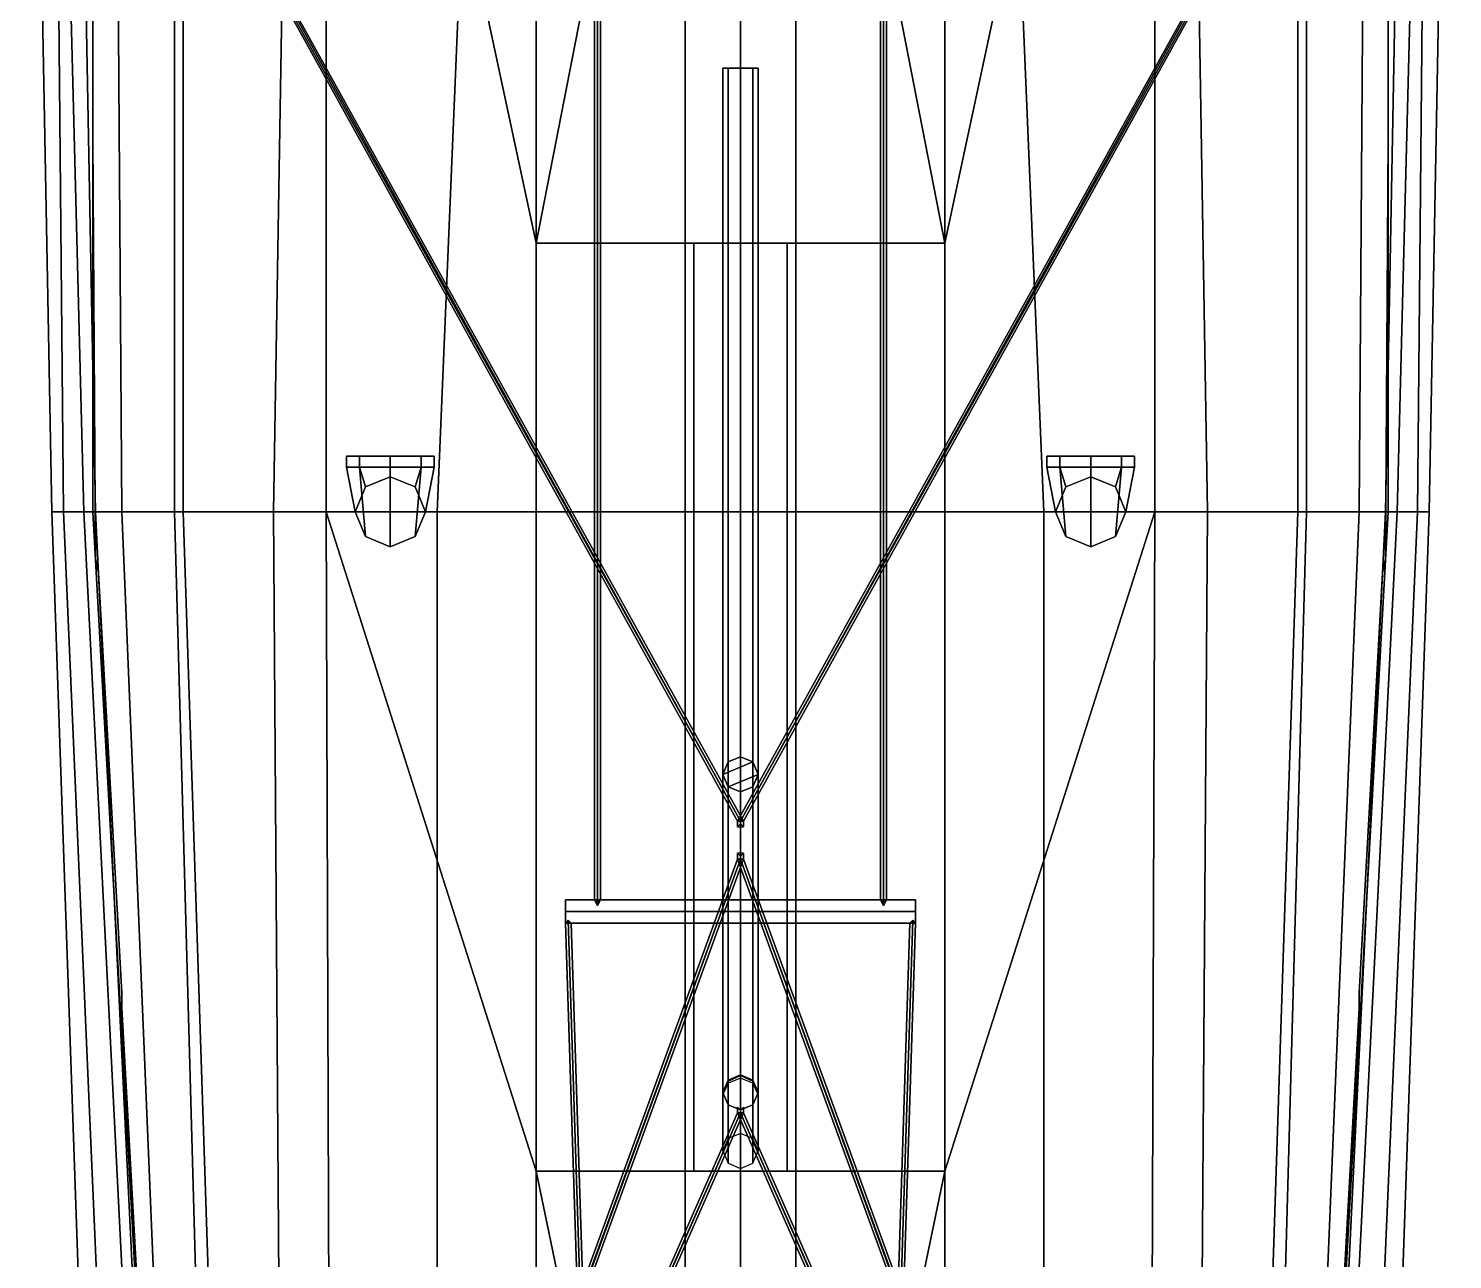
# Model space of a CAD drawing. Header units: millimetres. Extents: x -2.4 to 2.4, y -20 to 53.1.
# Drawn here: x -2.44 to 2.44, y -2.302 to 1.916 of the extents above; entities that cross this region are included whole.
import ezdxf

# ---------------------------------------------------------------- set-up
doc = ezdxf.new("R2010")
doc.units = ezdxf.units.MM
doc.layers.add('railings', color=6, linetype='Continuous')
doc.layers.add('superstructure', color=3, linetype='Continuous')

msp = doc.modelspace()

# ---------------------------------------------------------------- linework, layer by layer
for points in [[(-2.44, 4.54, 0.71), (-2.36, 4.54, 0.2), (-2.25, 0.26, 0.2), (-2.36, 0.26, 0.92)], [(-2.44, 4.54, 1.18), (-2.44, 4.54, 0.71), (-2.36, 0.26, 0.92), (-2.36, 0.26, 1.27)], [(-2.36, 4.54, 1.35), (-2.44, 4.54, 1.18), (-2.36, 0.26, 1.27), (-2.32, 0.26, 1.35)], [(-2.22, 4.54, 1.47), (-2.36, 4.54, 1.35), (-2.32, 0.26, 1.35), (-2.22, 0.26, 1.47)], [(-2.36, 4.54, 0.2), (-2.29, 4.54), (-2.21, 0.26), (-2.25, 0.26, 0.2)], [(-2.29, 4.54), (-2.15, 4.54, -0.27), (-2.12, 0.26, -0.27), (-2.21, 0.26)], [(-2.15, 4.54, -0.27), (-1.94, 4.54, -0.49), (-1.94, 0.26, -0.49), (-2.12, 0.26, -0.27)], [(-1.94, 4.54, -0.49), (-1.53, 4.54, -0.71), (-1.6, 0.26, -0.71), (-1.94, 0.26, -0.49)], [(-1.53, 4.54, -0.71), (-0.86, 4.54, -0.9), (-1.04, 0.26, -0.9), (-1.6, 0.26, -0.71)], [(-0.86, 4.54, -0.9), (-0.19, 4.54, -0.99), (-0.19, 0.26, -0.99), (-1.04, 0.26, -0.9)], [(-0.19, 4.54, -0.99), (0, 4.54, -0.99), (0, 0.26, -0.99), (-0.19, 0.26, -0.99)], [(0.19, 0.26, -0.99), (0, 0.26, -0.99), (0, 4.54, -0.99), (0.19, 4.54, -0.99)], [(1.04, 0.26, -0.9), (0.19, 0.26, -0.99), (0.19, 4.54, -0.99), (0.86, 4.54, -0.9)], [(1.6, 0.26, -0.71), (1.04, 0.26, -0.9), (0.86, 4.54, -0.9), (1.53, 4.54, -0.71)], [(1.94, 0.26, -0.49), (1.6, 0.26, -0.71), (1.53, 4.54, -0.71), (1.94, 4.54, -0.49)], [(2.12, 0.26, -0.27), (1.94, 0.26, -0.49), (1.94, 4.54, -0.49), (2.15, 4.54, -0.27)], [(2.21, 0.26), (2.12, 0.26, -0.27), (2.15, 4.54, -0.27), (2.29, 4.54)], [(2.25, 0.26, 0.2), (2.21, 0.26), (2.29, 4.54), (2.36, 4.54, 0.2)], [(2.22, 0.26, 1.47), (2.32, 0.26, 1.35), (2.36, 4.54, 1.35), (2.22, 4.54, 1.47)], [(2.36, 0.26, 0.92), (2.25, 0.26, 0.2), (2.36, 4.54, 0.2), (2.44, 4.54, 0.71)], [(2.32, 0.26, 1.35), (2.36, 0.26, 1.27), (2.44, 4.54, 1.18), (2.36, 4.54, 1.35)], [(2.36, 0.26, 1.27), (2.36, 0.26, 0.92), (2.44, 4.54, 0.71), (2.44, 4.54, 1.18)], [(-2.32, 0.26, 1.35), (-2.36, 0.26, 1.27), (-2.16, -5.51, 1.36), (-2.07, -5.51, 1.51)], [(-2.36, 0.26, 0.92), (-2.25, 0.26, 0.2), (-1.96, -5.51, 0.2), (-2.16, -5.51, 1.27)], [(-2.36, 0.26, 1.27), (-2.36, 0.26, 0.92), (-2.16, -5.51, 1.27), (-2.16, -5.51, 1.36)], [(-2.22, 0.26, 1.47), (-2.32, 0.26, 1.35), (-2.07, -5.51, 1.51), (-1.9, -5.51, 1.59)], [(-2.25, 0.26, 0.2), (-2.21, 0.26), (-1.93, -5.51), (-1.96, -5.51, 0.2)], [(-2.21, 0.26), (-2.12, 0.26, -0.27), (-1.88, -5.51, -0.27), (-1.93, -5.51)], [(-2.12, 0.26, -0.27), (-1.94, 0.26, -0.49), (-1.78, -5.51, -0.49), (-1.88, -5.51, -0.27)], [(-1.94, 0.26, -0.49), (-1.6, 0.26, -0.71), (-1.56, -5.51, -0.71), (-1.78, -5.51, -0.49)], [(-1.6, 0.26, -0.71), (-1.04, 0.26, -0.9), (-1.04, -5.51, -0.9), (-1.56, -5.51, -0.71)], [(-1.04, 0.26, -0.9), (-0.19, 0.26, -0.99), (-0.19, -5.51, -0.99), (-1.04, -5.51, -0.9)], [(-0.19, 0.26, -0.99), (0, 0.26, -0.99), (0, -5.51, -0.99), (-0.19, -5.51, -0.99)], [(0.19, -5.51, -0.99), (0, -5.51, -0.99), (0, 0.26, -0.99), (0.19, 0.26, -0.99)], [(1.04, -5.51, -0.9), (0.19, -5.51, -0.99), (0.19, 0.26, -0.99), (1.04, 0.26, -0.9)], [(1.56, -5.51, -0.71), (1.04, -5.51, -0.9), (1.04, 0.26, -0.9), (1.6, 0.26, -0.71)], [(1.78, -5.51, -0.49), (1.56, -5.51, -0.71), (1.6, 0.26, -0.71), (1.94, 0.26, -0.49)], [(1.88, -5.51, -0.27), (1.78, -5.51, -0.49), (1.94, 0.26, -0.49), (2.12, 0.26, -0.27)], [(1.93, -5.51), (1.88, -5.51, -0.27), (2.12, 0.26, -0.27), (2.21, 0.26)], [(1.9, -5.51, 1.59), (2.07, -5.51, 1.51), (2.32, 0.26, 1.35), (2.22, 0.26, 1.47)], [(1.96, -5.51, 0.2), (1.93, -5.51), (2.21, 0.26), (2.25, 0.26, 0.2)], [(2.16, -5.51, 1.27), (1.96, -5.51, 0.2), (2.25, 0.26, 0.2), (2.36, 0.26, 0.92)], [(2.07, -5.51, 1.51), (2.16, -5.51, 1.36), (2.36, 0.26, 1.27), (2.32, 0.26, 1.35)], [(2.16, -5.51, 1.36), (2.16, -5.51, 1.27), (2.36, 0.26, 0.92), (2.36, 0.26, 1.27)]]:
    msp.add_3dface(points)
at = {"color": 2}
for points in [[(-1.91, 4.54, 1.59), (-2.22, 4.54, 1.47), (-2.22, 0.26, 1.47), (-1.91, 0.26, 1.59)], [(-1.42, 4.54, 1.66), (-1.91, 4.54, 1.59), (-1.91, 0.26, 1.59), (-1.42, 0.26, 1.69)], [(-0.7, 1.18, 1.7314), (-1.42, 4.54, 1.66), (-1.42, 0.26, 1.69), (-0.7, 0.26, 1.74)], [(-0.7, 2.81, 1.7162), (-1.42, 4.54, 1.66), (-0.7, 1.18, 1.7314)], [(0.7, 0.26, 1.74), (1.42, 0.26, 1.69), (1.42, 4.54, 1.66), (0.7, 1.18, 1.7314)], [(0.7, 1.18, 1.7314), (1.42, 4.54, 1.66), (0.7, 2.81, 1.7162)], [(1.42, 0.26, 1.69), (1.91, 0.26, 1.59), (1.91, 4.54, 1.59), (1.42, 4.54, 1.66)], [(1.91, 0.26, 1.59), (2.22, 0.26, 1.47), (2.22, 4.54, 1.47), (1.91, 4.54, 1.59)], [(-0.48, 2.31, 1.7208), (-0.7, 2.81, 1.7162), (-0.7, 1.18, 1.7314)], [(0.7, 1.18, 1.7314), (0.7, 2.81, 1.7162), (0.48, 2.31, 1.7208)], [(0.48, 2.31, 1.7208), (-0.48, 2.31, 1.7208), (-0.7, 1.18, 1.7314), (0.7, 1.18, 1.7314)], [(-1.91, 0.26, 1.59), (-2.22, 0.26, 1.47), (-1.9, -5.51, 1.59), (-1.72, -5.51, 1.66)], [(-1.42, 0.26, 1.69), (-1.91, 0.26, 1.59), (-1.72, -5.51, 1.66), (-1.4, -5.51, 1.74)], [(-0.7, -2, 1.7713), (-1.42, 0.26, 1.69), (-1.4, -5.51, 1.74), (-0.7, -3.98, 1.7988)], [(-0.7, 0.26, 1.74), (-1.42, 0.26, 1.69), (-1.42, 0.26, 1.69), (-0.7, -2, 1.7713)], [(0.7, -3.98, 1.7988), (1.4, -5.51, 1.74), (1.42, 0.26, 1.69), (0.7, -2, 1.7713)], [(1.42, 0.26, 1.69), (0.7, 0.26, 1.74), (0.7, 0.26, 1.74), (0.7, -2, 1.7713)], [(1.4, -5.51, 1.74), (1.72, -5.51, 1.66), (1.91, 0.26, 1.59), (1.42, 0.26, 1.69)], [(1.72, -5.51, 1.66), (1.9, -5.51, 1.59), (2.22, 0.26, 1.47), (1.91, 0.26, 1.59)], [(-0.7, -2, 1.7713), (-0.7, -2, 1.7713), (-0.7, -3.98, 1.7988), (-0.35, -3.69, 1.7948)], [(0.7, -2, 1.7713), (-0.7, -2, 1.7713), (-0.35, -3.69, 1.7948), (0.35, -3.69, 1.7948)], [(0.35, -3.69, 1.7948), (0.7, -3.98, 1.7988), (0.7, -2, 1.7713)]]:
    msp.add_3dface(points, dxfattribs=at)
at = {"layer": 'railings'}
for points in [[(-2.22, 3.03, 2.23), (-2.22, 1.59, 2.23), (-2.22, 1.59, 2.28), (-2.22, 3.03, 2.28)], [(-2.22, 3.03, 2.28), (-2.22, 1.59, 2.28), (-2.22, 1.59, 2.23), (-2.22, 3.03, 2.23)], [(-2.22, 3.03, 1.98), (-2.22, 1.59, 1.98), (-2.22, 1.59, 1.93), (-2.22, 3.03, 1.93)], [(-2.22, 3.03, 1.93), (-2.22, 1.59, 1.93), (-2.22, 1.59, 1.98), (-2.22, 3.03, 1.98)], [(2.22, 3.03, 1.93), (2.22, 1.59, 1.93), (2.22, 1.59, 1.98), (2.22, 3.03, 1.98)], [(2.22, 3.03, 1.98), (2.22, 1.59, 1.98), (2.22, 1.59, 1.93), (2.22, 3.03, 1.93)], [(2.22, 3.03, 2.28), (2.22, 1.59, 2.28), (2.22, 1.59, 2.23), (2.22, 3.03, 2.23)], [(2.22, 3.03, 2.23), (2.22, 1.59, 2.23), (2.22, 1.59, 2.28), (2.22, 3.03, 2.28)], [(-2.22, 1.59, 2.28), (-2.22, 1.59, 1.47), (-2.22, 1.54, 1.47), (-2.22, 1.54, 2.28)], [(-2.22, 1.54, 2.28), (-2.22, 1.54, 1.47), (-2.22, 1.59, 1.47), (-2.22, 1.59, 2.28)], [(2.22, 1.54, 2.28), (2.22, 1.54, 1.47), (2.22, 1.59, 1.47), (2.22, 1.59, 2.28)], [(2.22, 1.59, 2.28), (2.22, 1.59, 1.47), (2.22, 1.54, 1.47), (2.22, 1.54, 2.28)], [(-2.22, 1.54, 2.28), (-2.21, 0.1, 2.28), (-2.21, 0.1, 2.23), (-2.22, 1.54, 2.23)], [(-2.22, 1.54, 2.23), (-2.21, 0.1, 2.23), (-2.21, 0.1, 2.28), (-2.22, 1.54, 2.28)], [(-2.22, 1.54, 1.98), (-2.21, 0.1, 1.98), (-2.21, 0.1, 1.93), (-2.22, 1.54, 1.93)], [(-2.22, 1.54, 1.93), (-2.21, 0.1, 1.93), (-2.21, 0.1, 1.98), (-2.22, 1.54, 1.98)], [(2.22, 1.54, 1.93), (2.21, 0.1, 1.93), (2.21, 0.1, 1.98), (2.22, 1.54, 1.98)], [(2.22, 1.54, 1.98), (2.21, 0.1, 1.98), (2.21, 0.1, 1.93), (2.22, 1.54, 1.93)], [(2.22, 1.54, 2.28), (2.21, 0.1, 2.28), (2.21, 0.1, 2.23), (2.22, 1.54, 2.23)], [(2.22, 1.54, 2.23), (2.21, 0.1, 2.23), (2.21, 0.1, 2.28), (2.22, 1.54, 2.28)], [(-2.2, 0.05, 2.28), (-2.2, 0.05, 1.47), (-2.21, 0.1, 1.47), (-2.21, 0.1, 2.28)], [(-2.21, 0.1, 2.28), (-2.21, 0.1, 1.47), (-2.2, 0.05, 1.47), (-2.2, 0.05, 2.28)], [(2.2, 0.05, 2.28), (2.2, 0.05, 1.47), (2.21, 0.1, 1.47), (2.21, 0.1, 2.28)], [(2.21, 0.1, 2.28), (2.21, 0.1, 1.47), (2.2, 0.05, 1.47), (2.2, 0.05, 2.28)], [(-2.2, 0.05, 2.28), (-2.12, -1.39, 2.31), (-2.12, -1.39, 2.26), (-2.2, 0.05, 2.23)], [(-2.2, 0.05, 2.23), (-2.12, -1.39, 2.26), (-2.12, -1.39, 2.31), (-2.2, 0.05, 2.28)], [(-2.2, 0.05, 1.93), (-2.12, -1.39, 1.96), (-2.12, -1.39, 2.01), (-2.2, 0.05, 1.98)], [(-2.2, 0.05, 1.98), (-2.12, -1.39, 2.01), (-2.12, -1.39, 1.96), (-2.2, 0.05, 1.93)], [(2.2, 0.05, 1.98), (2.12, -1.39, 2.01), (2.12, -1.39, 1.96), (2.2, 0.05, 1.93)], [(2.2, 0.05, 1.93), (2.12, -1.39, 1.96), (2.12, -1.39, 2.01), (2.2, 0.05, 1.98)], [(2.2, 0.05, 2.23), (2.12, -1.39, 2.26), (2.12, -1.39, 2.31), (2.2, 0.05, 2.28)], [(2.2, 0.05, 2.28), (2.12, -1.39, 2.31), (2.12, -1.39, 2.26), (2.2, 0.05, 2.23)], [(-2.12, -1.44, 2.31), (-2.12, -1.44, 1.5), (-2.12, -1.39, 1.5), (-2.12, -1.39, 2.31)], [(-2.12, -1.39, 2.31), (-2.12, -1.39, 1.5), (-2.12, -1.44, 1.5), (-2.12, -1.44, 2.31)], [(2.12, -1.44, 2.31), (2.12, -1.44, 1.5), (2.12, -1.39, 1.5), (2.12, -1.39, 2.31)], [(2.12, -1.39, 2.31), (2.12, -1.39, 1.5), (2.12, -1.44, 1.5), (2.12, -1.44, 2.31)], [(-2.12, -1.44, 2.26), (-2.02, -3.25, 2.3), (-2.02, -3.25, 2.35), (-2.12, -1.44, 2.31)], [(-2.12, -1.44, 2.31), (-2.02, -3.25, 2.35), (-2.02, -3.25, 2.3), (-2.12, -1.44, 2.26)], [(-2.12, -1.44, 2.01), (-2.02, -3.25, 2.05), (-2.02, -3.25, 2), (-2.12, -1.44, 1.96)], [(-2.12, -1.44, 1.96), (-2.02, -3.25, 2), (-2.02, -3.25, 2.05), (-2.12, -1.44, 2.01)], [(2.12, -1.44, 1.96), (2.02, -3.25, 2), (2.02, -3.25, 2.05), (2.12, -1.44, 2.01)], [(2.12, -1.44, 2.01), (2.02, -3.25, 2.05), (2.02, -3.25, 2), (2.12, -1.44, 1.96)], [(2.12, -1.44, 2.31), (2.02, -3.25, 2.35), (2.02, -3.25, 2.3), (2.12, -1.44, 2.26)], [(2.12, -1.44, 2.26), (2.02, -3.25, 2.3), (2.02, -3.25, 2.35), (2.12, -1.44, 2.31)]]:
    msp.add_3dface(points, dxfattribs=at)
at = {"layer": 'superstructure'}
for points in [[(-0.49, 19.61, 4.49), (-0.5, 19.62, 4.48), (-0.5, -1.07, 7.4), (-0.49, -1.08, 7.41)], [(-0.5, 19.62, 4.48), (-0.49, 19.61, 4.47), (-0.49, -1.09, 7.38), (-0.5, -1.07, 7.4)], [(0.5, 19.62, 4.48), (0.49, 19.61, 4.49), (0.49, -1.08, 7.41), (0.5, -1.07, 7.4)], [(0.49, 19.61, 4.47), (0.5, 19.62, 4.48), (0.5, -1.07, 7.4), (0.49, -1.09, 7.38)], [(-0.48, 19.6, 4.48), (-0.49, 19.61, 4.49), (-0.49, -1.08, 7.41), (-0.48, -1.07, 7.4)], [(-0.49, 19.61, 4.47), (-0.48, 19.6, 4.48), (-0.48, -1.07, 7.4), (-0.49, -1.09, 7.38)], [(0.49, 19.61, 4.49), (0.48, 19.6, 4.48), (0.48, -1.07, 7.4), (0.49, -1.08, 7.41)], [(0.48, 19.6, 4.48), (0.49, 19.61, 4.47), (0.49, -1.09, 7.38), (0.48, -1.07, 7.4)], [(-0.01, -0.8, 8.5), (0, -0.8, 8.51), (-2.2, 3.18, 1.73), (-2.21, 3.17, 1.73)], [(0, -0.8, 8.51), (0.01, -0.8, 8.5), (-2.19, 3.17, 1.73), (-2.2, 3.18, 1.73)], [(-0.01, -0.8, 8.5), (0, -0.8, 8.51), (2.2, 3.18, 1.73), (2.19, 3.17, 1.73)], [(0, -0.8, 8.51), (0.01, -0.8, 8.5), (2.21, 3.17, 1.73), (2.2, 3.18, 1.73)], [(0, -0.8, 8.49), (-0.01, -0.8, 8.5), (-2.21, 3.17, 1.73), (-2.2, 3.16, 1.73)], [(0.01, -0.8, 8.5), (0, -0.8, 8.49), (-2.2, 3.16, 1.73), (-2.19, 3.17, 1.73)], [(0, -0.8, 8.49), (-0.01, -0.8, 8.5), (2.19, 3.17, 1.73), (2.2, 3.16, 1.73)], [(0.01, -0.8, 8.5), (0, -0.8, 8.49), (2.2, 3.16, 1.73), (2.21, 3.17, 1.73)], [(-0.0424, -1.6975, 4.4976), (-0.06, -1.7367, 4.54), (-0.06, 1.78, 4.54), (-0.0424, 1.78, 4.4976)], [(-0.06, -1.7367, 4.54), (-0.0424, -1.6911, 4.5824), (-0.0424, 1.78, 4.5824), (-0.06, 1.78, 4.54)], [(-0.0424, 1.78, 4.5824), (0, 1.78, 4.6), (0.0424, 1.78, 4.5824), (-0.06, 1.78, 4.54)], [(-0.06, 1.78, 4.54), (0.0424, 1.78, 4.5824), (0.06, 1.78, 4.54), (-0.0424, 1.78, 4.4976)], [(0, -1.6812, 4.48), (-0.0424, -1.6975, 4.4976), (-0.0424, 1.78, 4.4976), (0, 1.78, 4.48)], [(-0.0424, -1.6911, 4.5824), (0, -1.6722, 4.6), (0, 1.78, 4.6), (-0.0424, 1.78, 4.5824)], [(-0.0424, 1.78, 4.4976), (0.06, 1.78, 4.54), (0.0424, 1.78, 4.4976), (0, 1.78, 4.48)], [(0.0424, -1.6975, 4.4976), (0, -1.6812, 4.48), (0, 1.78, 4.48), (0.0424, 1.78, 4.4976)], [(0, -1.6722, 4.6), (0.0424, -1.6911, 4.5824), (0.0424, 1.78, 4.5824), (0, 1.78, 4.6)], [(0.06, -1.7367, 4.54), (0.0424, -1.6975, 4.4976), (0.0424, 1.78, 4.4976), (0.06, 1.78, 4.54)], [(0.0424, -1.6911, 4.5824), (0.06, -1.7367, 4.54), (0.06, 1.78, 4.54), (0.0424, 1.78, 4.5824)], [(-0.7, 1.18, 1.81), (-0.7, 0.26, 1.81), (-0.16, 0.26, 1.95), (-0.16, 1.18, 1.95)], [(0.16, 1.18, 1.95), (0.7, 1.18, 1.81), (-0.7, 1.18, 1.81), (-0.16, 1.18, 1.95)], [(-0.7, 1.18, 1.7314), (-0.7, 0.26, 1.74), (-0.7, 0.26, 1.81), (-0.7, 1.18, 1.81)], [(0.7, 1.18, 1.81), (0.7, 1.18, 1.7314), (-0.7, 1.18, 1.7314), (-0.7, 1.18, 1.81)], [(-0.16, 1.18, 1.95), (-0.16, 0.26, 1.95), (0.16, 0.26, 1.95), (0.16, 1.18, 1.95)], [(0.16, 0.26, 1.95), (0.7, 0.26, 1.81), (0.7, 1.18, 1.81), (0.16, 1.18, 1.95)], [(0.7, 0.26, 1.81), (0.7, 0.26, 1.74), (0.7, 1.18, 1.7314), (0.7, 1.18, 1.81)], [(-1.3061, 0.4125, 2.4139), (-1.35, 0.4125, 2.52), (-1.35, 0.45, 2.52), (-1.3061, 0.45, 2.4139)], [(-1.35, 0.4125, 2.52), (-1.3061, 0.4125, 2.6261), (-1.3061, 0.45, 2.6261), (-1.35, 0.45, 2.52)], [(-1.35, 0.45, 2.52), (-1.3061, 0.45, 2.6261), (-1.2, 0.45, 2.67), (-1.3061, 0.45, 2.4139)], [(-1.3061, 0.4125, 2.6261), (-1.2, 0.4125, 2.67), (-1.2, 0.45, 2.67), (-1.3061, 0.45, 2.6261)], [(-1.2, 0.4125, 2.37), (-1.3061, 0.4125, 2.4139), (-1.3061, 0.45, 2.4139), (-1.2, 0.45, 2.37)], [(-1.3061, 0.45, 2.4139), (-1.2, 0.45, 2.67), (-1.0939, 0.45, 2.6261), (-1.2, 0.45, 2.37)], [(-1.2, 0.4125, 2.67), (-1.0939, 0.4125, 2.6261), (-1.0939, 0.45, 2.6261), (-1.2, 0.45, 2.67)], [(-1.0939, 0.4125, 2.4139), (-1.2, 0.4125, 2.37), (-1.2, 0.45, 2.37), (-1.0939, 0.45, 2.4139)], [(-1.2, 0.45, 2.37), (-1.0939, 0.45, 2.6261), (-1.05, 0.45, 2.52), (-1.0939, 0.45, 2.4139)], [(-1.05, 0.4125, 2.52), (-1.0939, 0.4125, 2.4139), (-1.0939, 0.45, 2.4139), (-1.05, 0.45, 2.52)], [(-1.0939, 0.4125, 2.6261), (-1.05, 0.4125, 2.52), (-1.05, 0.45, 2.52), (-1.0939, 0.45, 2.6261)], [(1.05, 0.45, 2.52), (1.0939, 0.45, 2.6261), (1.2, 0.45, 2.67), (1.0939, 0.45, 2.4139)], [(1.05, 0.4125, 2.52), (1.0939, 0.4125, 2.6261), (1.0939, 0.45, 2.6261), (1.05, 0.45, 2.52)], [(1.0939, 0.4125, 2.4139), (1.05, 0.4125, 2.52), (1.05, 0.45, 2.52), (1.0939, 0.45, 2.4139)], [(1.0939, 0.45, 2.4139), (1.2, 0.45, 2.67), (1.3061, 0.45, 2.6261), (1.2, 0.45, 2.37)], [(1.2, 0.4125, 2.37), (1.0939, 0.4125, 2.4139), (1.0939, 0.45, 2.4139), (1.2, 0.45, 2.37)], [(1.0939, 0.4125, 2.6261), (1.2, 0.4125, 2.67), (1.2, 0.45, 2.67), (1.0939, 0.45, 2.6261)], [(1.2, 0.45, 2.37), (1.3061, 0.45, 2.6261), (1.35, 0.45, 2.52), (1.3061, 0.45, 2.4139)], [(1.3061, 0.4125, 2.4139), (1.2, 0.4125, 2.37), (1.2, 0.45, 2.37), (1.3061, 0.45, 2.4139)], [(1.2, 0.4125, 2.67), (1.3061, 0.4125, 2.6261), (1.3061, 0.45, 2.6261), (1.2, 0.45, 2.67)], [(1.3061, 0.4125, 2.6261), (1.35, 0.4125, 2.52), (1.35, 0.45, 2.52), (1.3061, 0.45, 2.6261)], [(1.35, 0.4125, 2.52), (1.3061, 0.4125, 2.4139), (1.3061, 0.45, 2.4139), (1.35, 0.45, 2.52)], [(-1.2849, 0.3449, 2.36), (-1.32, 0.26, 2.44), (-1.35, 0.4125, 2.52), (-1.3061, 0.4125, 2.4139)], [(-1.32, 0.26, 2.44), (-1.2849, 0.1751, 2.52), (-1.3061, 0.4125, 2.6261), (-1.35, 0.4125, 2.52)], [(-1.2, 0.38, 2.33), (-1.2849, 0.3449, 2.36), (-1.3061, 0.4125, 2.4139), (-1.2, 0.4125, 2.37)], [(-1.2849, 0.1751, 2.52), (-1.2, 0.14, 2.55), (-1.2, 0.4125, 2.67), (-1.3061, 0.4125, 2.6261)], [(-1.1151, 0.3449, 2.36), (-1.2, 0.38, 2.33), (-1.2, 0.4125, 2.37), (-1.0939, 0.4125, 2.4139)], [(-1.2, 0.14, 2.55), (-1.1151, 0.1751, 2.52), (-1.0939, 0.4125, 2.6261), (-1.2, 0.4125, 2.67)], [(-1.08, 0.26, 2.44), (-1.1151, 0.3449, 2.36), (-1.0939, 0.4125, 2.4139), (-1.05, 0.4125, 2.52)], [(-1.1151, 0.1751, 2.52), (-1.08, 0.26, 2.44), (-1.05, 0.4125, 2.52), (-1.0939, 0.4125, 2.6261)], [(1.08, 0.26, 2.44), (1.1151, 0.1751, 2.52), (1.0939, 0.4125, 2.6261), (1.05, 0.4125, 2.52)], [(1.1151, 0.3449, 2.36), (1.08, 0.26, 2.44), (1.05, 0.4125, 2.52), (1.0939, 0.4125, 2.4139)], [(1.1151, 0.1751, 2.52), (1.2, 0.14, 2.55), (1.2, 0.4125, 2.67), (1.0939, 0.4125, 2.6261)], [(1.2, 0.38, 2.33), (1.1151, 0.3449, 2.36), (1.0939, 0.4125, 2.4139), (1.2, 0.4125, 2.37)], [(1.2, 0.14, 2.55), (1.2849, 0.1751, 2.52), (1.3061, 0.4125, 2.6261), (1.2, 0.4125, 2.67)], [(1.2849, 0.3449, 2.36), (1.2, 0.38, 2.33), (1.2, 0.4125, 2.37), (1.3061, 0.4125, 2.4139)], [(1.2849, 0.1751, 2.52), (1.32, 0.26, 2.44), (1.35, 0.4125, 2.52), (1.3061, 0.4125, 2.6261)], [(1.32, 0.26, 2.44), (1.2849, 0.3449, 2.36), (1.3061, 0.4125, 2.4139), (1.35, 0.4125, 2.52)], [(-1.2849, 0.3449, 1.69), (-1.32, 0.26, 1.68), (-1.32, 0.26, 2.44), (-1.2849, 0.3449, 2.36)], [(-1.2, 0.38, 1.7), (-1.2849, 0.3449, 1.69), (-1.2849, 0.3449, 2.36), (-1.2, 0.38, 2.33)], [(-1.1151, 0.3449, 1.69), (-1.2, 0.38, 1.7), (-1.2, 0.38, 2.33), (-1.1151, 0.3449, 2.36)], [(-1.08, 0.26, 1.68), (-1.1151, 0.3449, 1.69), (-1.1151, 0.3449, 2.36), (-1.08, 0.26, 2.44)], [(1.1151, 0.3449, 1.69), (1.08, 0.26, 1.68), (1.08, 0.26, 2.44), (1.1151, 0.3449, 2.36)], [(1.2, 0.38, 1.7), (1.1151, 0.3449, 1.69), (1.1151, 0.3449, 2.36), (1.2, 0.38, 2.33)], [(1.2849, 0.3449, 1.69), (1.2, 0.38, 1.7), (1.2, 0.38, 2.33), (1.2849, 0.3449, 2.36)], [(1.32, 0.26, 1.68), (1.2849, 0.3449, 1.69), (1.2849, 0.3449, 2.36), (1.32, 0.26, 2.44)], [(-1.32, 0.26, 1.68), (-1.2849, 0.1751, 1.69), (-1.2849, 0.1751, 2.52), (-1.32, 0.26, 2.44)], [(-1.1151, 0.1751, 1.69), (-1.08, 0.26, 1.68), (-1.08, 0.26, 2.44), (-1.1151, 0.1751, 2.52)], [(-0.7, 0.26, 1.81), (-0.7, -2, 1.81), (-0.16, -2, 1.95), (-0.16, 0.26, 1.95)], [(-0.7, 0.26, 1.74), (-0.7, -2, 1.7713), (-0.7, -2, 1.81), (-0.7, 0.26, 1.81)], [(-0.16, 0.26, 1.95), (-0.16, -2, 1.95), (0.16, -2, 1.95), (0.16, 0.26, 1.95)], [(0.16, -2, 1.95), (0.7, -2, 1.81), (0.7, 0.26, 1.81), (0.16, 0.26, 1.95)], [(0.7, -2, 1.81), (0.7, -2, 1.7713), (0.7, 0.26, 1.74), (0.7, 0.26, 1.81)], [(1.08, 0.26, 1.68), (1.1151, 0.1751, 1.69), (1.1151, 0.1751, 2.52), (1.08, 0.26, 2.44)], [(1.2849, 0.1751, 1.69), (1.32, 0.26, 1.68), (1.32, 0.26, 2.44), (1.2849, 0.1751, 2.52)], [(-1.2849, 0.1751, 1.69), (-1.2, 0.14, 1.7), (-1.2, 0.14, 2.55), (-1.2849, 0.1751, 2.52)], [(-1.2, 0.14, 1.7), (-1.1151, 0.1751, 1.69), (-1.1151, 0.1751, 2.52), (-1.2, 0.14, 2.55)], [(1.1151, 0.1751, 1.69), (1.2, 0.14, 1.7), (1.2, 0.14, 2.55), (1.1151, 0.1751, 2.52)], [(1.2, 0.14, 1.7), (1.2849, 0.1751, 1.69), (1.2849, 0.1751, 2.52), (1.2, 0.14, 2.55)], [(-0.06, -0.64, 9.49), (0.0424, -0.5976, 9.49), (0, -0.58, 9.49), (-0.0424, -0.5976, 9.49)], [(0, -1.67, 4.63), (-0.0424, -1.6876, 4.63), (-0.0424, -0.5976, 9.49), (0, -0.58, 9.49)], [(0.0424, -1.6876, 4.63), (0, -1.67, 4.63), (0, -0.58, 9.49), (0.0424, -0.5976, 9.49)], [(-0.0424, -1.6876, 4.63), (-0.06, -1.73, 4.63), (-0.06, -0.64, 9.49), (-0.0424, -0.5976, 9.49)], [(-0.0424, -0.6824, 9.49), (0.06, -0.64, 9.49), (0.0424, -0.5976, 9.49), (-0.06, -0.64, 9.49)], [(0.06, -1.73, 4.63), (0.0424, -1.6876, 4.63), (0.0424, -0.5976, 9.49), (0.06, -0.64, 9.49)], [(-0.06, -1.73, 4.63), (-0.0424, -1.7724, 4.63), (-0.0424, -0.6824, 9.49), (-0.06, -0.64, 9.49)], [(0, -0.7, 9.49), (0.0424, -0.6824, 9.49), (0.06, -0.64, 9.49), (-0.0424, -0.6824, 9.49)], [(-0.0424, -1.7724, 4.63), (0, -1.79, 4.63), (0, -0.7, 9.49), (-0.0424, -0.6824, 9.49)], [(0, -1.79, 4.63), (0.0424, -1.7724, 4.63), (0.0424, -0.6824, 9.49), (0, -0.7, 9.49)], [(0.0424, -1.7724, 4.63), (0.06, -1.73, 4.63), (0.06, -0.64, 9.49), (0.0424, -0.6824, 9.49)], [(-0.01, -0.82, 8.5), (0, -0.82, 8.51), (0, -0.8, 8.51), (-0.01, -0.8, 8.5)], [(0, -0.81, 8.49), (-0.01, -0.82, 8.5), (-0.01, -0.8, 8.5), (0, -0.8, 8.49)], [(0, -0.82, 8.51), (0.01, -0.82, 8.5), (0.01, -0.8, 8.5), (0, -0.8, 8.51)], [(0.01, -0.82, 8.5), (0, -0.81, 8.49), (0, -0.8, 8.49), (0.01, -0.8, 8.5)], [(0, -0.91, 8.51), (-0.01, -0.91, 8.5), (-0.01, -0.93, 8.5), (0, -0.93, 8.51)], [(-0.01, -0.91, 8.5), (0, -0.92, 8.49), (0, -0.93, 8.49), (-0.01, -0.93, 8.5)], [(0.01, -0.91, 8.5), (0, -0.91, 8.51), (0, -0.93, 8.51), (0.01, -0.93, 8.5)], [(0, -0.92, 8.49), (0.01, -0.91, 8.5), (0.01, -0.93, 8.5), (0, -0.93, 8.49)], [(0, -0.93, 8.51), (-0.01, -0.93, 8.5), (-1.85, -5.98, 1.85), (-1.84, -5.99, 1.85)], [(-0.01, -0.93, 8.5), (0, -0.93, 8.49), (-1.84, -5.97, 1.85), (-1.85, -5.98, 1.85)], [(0.01, -0.93, 8.5), (0, -0.93, 8.51), (-1.84, -5.99, 1.85), (-1.83, -5.98, 1.85)], [(0, -0.93, 8.49), (0.01, -0.93, 8.5), (-1.83, -5.98, 1.85), (-1.84, -5.97, 1.85)], [(0, -0.93, 8.51), (-0.01, -0.93, 8.5), (1.83, -5.98, 1.85), (1.84, -5.99, 1.85)], [(-0.01, -0.93, 8.5), (0, -0.93, 8.49), (1.84, -5.97, 1.85), (1.83, -5.98, 1.85)], [(0.01, -0.93, 8.5), (0, -0.93, 8.51), (1.84, -5.99, 1.85), (1.85, -5.98, 1.85)], [(0, -0.93, 8.49), (0.01, -0.93, 8.5), (1.85, -5.98, 1.85), (1.84, -5.97, 1.85)], [(0.6, -1.11, 7.44), (0.6, -1.07, 7.4), (-0.6, -1.07, 7.4), (-0.6, -1.11, 7.44)], [(0.6, -1.07, 7.4), (0.6, -1.11, 7.36), (-0.6, -1.11, 7.36), (-0.6, -1.07, 7.4)], [(-0.6, -1.11, 7.44), (-0.6, -1.07, 7.4), (-0.6, -1.11, 7.36), (-0.6, -1.15, 7.4)], [(0.6, -1.15, 7.4), (0.6, -1.11, 7.36), (0.6, -1.07, 7.4), (0.6, -1.11, 7.44)], [(0.6, -1.15, 7.4), (0.6, -1.11, 7.44), (-0.6, -1.11, 7.44), (-0.6, -1.15, 7.4)], [(0.6, -1.11, 7.36), (0.6, -1.15, 7.4), (-0.6, -1.15, 7.4), (-0.6, -1.11, 7.36)], [(-0.59, -1.14, 7.41), (-0.6, -1.15, 7.4), (-0.01, -19.56, 4.4), (0, -19.55, 4.4116)], [(-0.6, -1.15, 7.4), (-0.59, -1.14, 7.39), (0, -19.55, 4.3916), (-0.01, -19.56, 4.4)], [(-0.58, -1.15, 7.4), (-0.59, -1.14, 7.41), (0, -19.55, 4.4116), (0.01, -19.56, 4.4)], [(-0.59, -1.14, 7.39), (-0.58, -1.15, 7.4), (0.01, -19.56, 4.4), (0, -19.55, 4.3916)], [(0.59, -1.14, 7.41), (0.58, -1.15, 7.4), (-0.01, -19.56, 4.4), (0, -19.55, 4.4116)], [(0.58, -1.15, 7.4), (0.59, -1.14, 7.39), (0, -19.55, 4.3916), (-0.01, -19.56, 4.4)], [(0.6, -1.15, 7.4), (0.59, -1.14, 7.41), (0, -19.55, 4.4116), (0.01, -19.56, 4.4)], [(0.59, -1.14, 7.39), (0.6, -1.15, 7.4), (0.01, -19.56, 4.4), (0, -19.55, 4.3916)], [(-0.0424, -1.8876, 1.95), (-0.06, -1.93, 1.95), (-0.06, -1.73, 4.63), (-0.0424, -1.6876, 4.63)], [(0, -1.87, 1.95), (-0.0424, -1.8876, 1.95), (-0.0424, -1.6876, 4.63), (0, -1.67, 4.63)], [(0.0424, -1.8876, 1.95), (0, -1.87, 1.95), (0, -1.67, 4.63), (0.0424, -1.6876, 4.63)], [(0.06, -1.93, 1.95), (0.0424, -1.8876, 1.95), (0.0424, -1.6876, 4.63), (0.06, -1.73, 4.63)], [(-0.06, -1.93, 1.95), (-0.0424, -1.9724, 1.95), (-0.0424, -1.7724, 4.63), (-0.06, -1.73, 4.63)], [(0.0424, -1.9724, 1.95), (0.06, -1.93, 1.95), (0.06, -1.73, 4.63), (0.0424, -1.7724, 4.63)], [(0, -1.8, 4.62), (-0.01, -1.8, 4.61), (-1.85, -5.98, 1.85), (-1.84, -5.99, 1.85)], [(-0.01, -1.8, 4.61), (0, -1.8, 4.6), (-1.84, -5.97, 1.85), (-1.85, -5.98, 1.85)], [(0.01, -1.8, 4.61), (0, -1.8, 4.62), (-1.84, -5.99, 1.85), (-1.83, -5.98, 1.85)], [(0, -1.8, 4.6), (0.01, -1.8, 4.61), (-1.83, -5.98, 1.85), (-1.84, -5.97, 1.85)], [(-0.0424, -1.9724, 1.95), (0, -1.99, 1.95), (0, -1.79, 4.63), (-0.0424, -1.7724, 4.63)], [(0, -1.79, 4.62), (-0.01, -1.78, 4.61), (-0.01, -1.8, 4.61), (0, -1.8, 4.62)], [(-0.01, -1.78, 4.61), (0, -1.79, 4.6), (0, -1.8, 4.6), (-0.01, -1.8, 4.61)], [(0, -1.8, 4.62), (-0.01, -1.8, 4.61), (1.83, -5.98, 1.85), (1.84, -5.99, 1.85)], [(-0.01, -1.8, 4.61), (0, -1.8, 4.6), (1.84, -5.97, 1.85), (1.83, -5.98, 1.85)], [(0, -1.99, 1.95), (0.0424, -1.9724, 1.95), (0.0424, -1.7724, 4.63), (0, -1.79, 4.63)], [(0.01, -1.78, 4.61), (0, -1.79, 4.62), (0, -1.8, 4.62), (0.01, -1.8, 4.61)], [(0, -1.79, 4.6), (0.01, -1.78, 4.61), (0.01, -1.8, 4.61), (0, -1.8, 4.6)], [(0.01, -1.8, 4.61), (0, -1.8, 4.62), (1.84, -5.99, 1.85), (1.85, -5.98, 1.85)], [(0, -1.8, 4.6), (0.01, -1.8, 4.61), (1.85, -5.98, 1.85), (1.84, -5.97, 1.85)], [(-0.16, -2, 1.95), (-0.7, -2, 1.81), (0.7, -2, 1.81), (0.16, -2, 1.95)], [(-0.7, -2, 1.81), (-0.7, -2, 1.7713), (0.7, -2, 1.7713), (0.7, -2, 1.81)]]:
    msp.add_3dface(points, dxfattribs=at)

doc.saveas('drawing.dxf')
